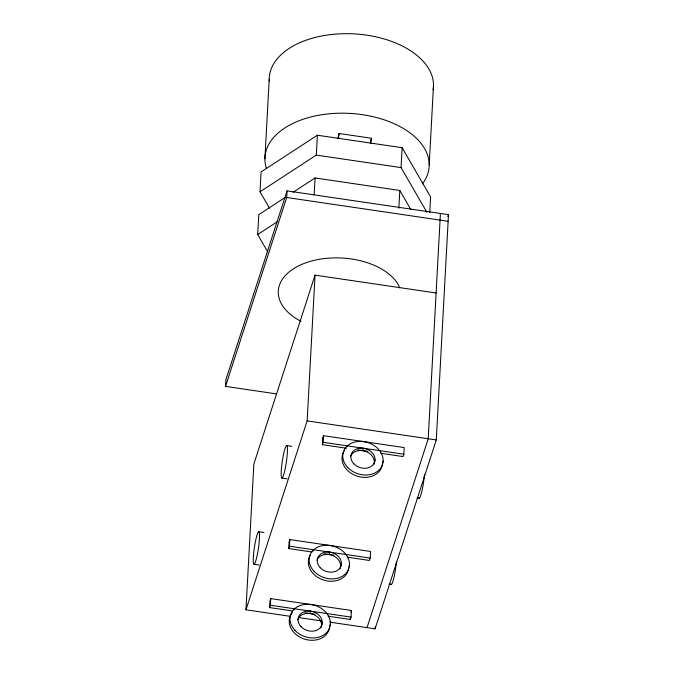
<?xml version="1.0" encoding="UTF-8"?>
<svg xmlns="http://www.w3.org/2000/svg" width="674" height="674" viewBox="0 0 674 674"><rect width="100%" height="100%" fill="white"/><g stroke="black" fill="none" stroke-linecap="round" stroke-linejoin="round"><path stroke-width="1.01" d="M276.542 393.902L225.512 386.387L225.874 379.757L287.065 190.877L448.488 214.669L436.289 439.937L375.098 628.825L329.771 622.144M267.713 251.832L257.695 234.527L258.774 214.652L285.161 197.448M269.499 208.19L260.012 191.795L261.091 171.921L317.37 135.221L402.117 147.716L430.585 196.901L429.734 212.588M264.907 158.778L269.212 79.271M290.452 616.348L245.959 609.793L253.854 464.024L315.044 275.144L436.112 292.988M225.512 386.387L286.703 197.499L287.065 190.877M292.802 611.006L269.6 607.586L269.962 600.955L270.721 598.596L351.432 610.492L351.078 617.123L350.312 619.482L328.12 616.213M269.6 607.586L270.367 605.227L270.721 598.596M311.927 551.981L288.725 548.56L289.079 541.93L289.845 539.571L370.557 551.467L370.203 558.097L369.436 560.456L347.236 557.179M288.725 548.56L289.483 546.201L289.845 539.571M314.151 194.693L315.061 177.961L399.808 190.447L410.879 209.572M260.012 191.795L316.3 155.096L317.37 135.221M245.959 609.793L307.15 420.905L315.044 275.144M338.575 138.617L338.853 133.444M346.588 448.244L322.374 444.671L322.736 438.049L323.503 435.682L404.215 447.578L403.852 454.209L403.086 456.568L380.894 453.299M322.374 444.671L323.141 442.312L323.503 435.682M370.86 143.377L371.079 139.24M350.312 619.482L350.413 617.586M375.098 628.825L375.207 626.727M398.839 208.232L399.808 190.447M426.869 212.217L401.047 167.59L402.117 147.716M429.203 164.987L433.508 85.472M440.417 213.473L428.217 438.749L367.027 627.637M337.708 138.524L339.325 133.528L371.61 138.288L370.321 142.281M294.294 609.675L294.58 608.791M313.317 550.944L313.705 549.765M347.161 446.474L347.354 445.876M309.956 613.534L310.722 611.175M329.081 554.508L329.847 552.149M362.73 450.62L363.497 448.261M447.839 216.666L448.488 214.669M321.523 625.253L322.29 622.894M340.648 566.227L341.415 563.868M374.297 462.347L375.064 459.98M329.931 625.413L330.361 624.082M348.812 567.12L349.486 565.056M382.512 463.089L383.135 461.168M350.927 612.068L351.432 610.492M293.072 192.292L315.061 177.961M257.695 234.527L277.048 221.914M316.3 155.096L401.047 167.59M286.703 197.499L448.126 221.291M307.15 420.905L436.289 439.937M323.141 442.312L403.852 454.209M357.692 449.878L367.777 451.361M286.711 445.556A16.446 2.056 -81.6 0 1 284.849 470.284A16.446 2.056 -81.6 0 1 281.344 469.626A16.446 2.056 -81.6 0 1 286.711 445.556L291.909 446.323M281.892 478.093L287.09 478.86M417.021 498.01L419.102 498.313M258.791 531.735A16.446 2.056 -81.6 0 1 256.929 556.463A16.446 2.056 -81.6 0 1 253.432 555.806A16.446 2.056 -81.6 0 1 258.791 531.735L263.989 532.502M289.483 546.201L370.203 558.097M324.034 553.767L334.119 555.25M253.972 564.264L259.17 565.031M389.109 584.181L391.19 584.493M270.367 605.227L351.078 617.123M304.909 612.792L315.002 614.275M298.734 617.569L321.498 620.923M301.067 321.338A61.671 36.421 3.1 0 1 306.914 262.43A61.671 36.421 3.1 0 1 399.733 287.84M329.594 626.441A20.557 16.387 17.9 0 1 303.401 638.725A20.557 16.387 17.9 0 1 292.314 612.708M297.613 619.911A12.334 9.832 17.9 0 1 312.711 614.208A12.334 9.832 17.9 0 1 320.908 627.924M350.699 456.113A12.334 9.832 17.9 0 1 365.485 451.294A12.334 9.832 17.9 0 1 374.003 464.125M382.209 465.009A20.557 16.387 17.9 0 1 356.116 475.793A20.557 16.387 17.9 0 1 344.254 450.914M317.05 559.993A12.334 9.832 17.9 0 1 332.392 555.384A12.334 9.832 17.9 0 1 340.033 568.898M348.559 568.898A20.557 16.387 17.9 0 1 322.863 579.825A20.557 16.387 17.9 0 1 310.225 555.384M269.263 81.133A82.228 48.562 3.1 0 1 353.968 33.877A82.228 48.562 3.1 0 1 433.121 89.979M266.382 168.205A82.228 48.562 3.1 0 1 356.032 113.881A82.228 48.562 3.1 0 1 422.446 183.85M424.435 474.58A16.446 2.056 -81.6 0 1 421.688 492.096A16.446 2.056 -81.6 0 1 418.731 497.859M396.43 561.813A16.446 2.056 -81.6 0 1 393.658 578.73A16.446 2.056 -81.6 0 1 390.81 584.038M295.052 630.485A20.557 16.387 17.9 0 0 329.333 628.53A20.557 16.387 17.9 0 0 306.164 604.317A20.557 16.387 17.9 0 0 295.052 630.485M301.101 626.736A12.334 9.832 17.9 0 0 321.675 625.556A12.334 9.832 17.9 0 0 307.774 611.032A12.334 9.832 17.9 0 0 301.101 626.736M347.826 467.571A20.557 16.387 17.9 0 0 382.107 465.616A20.557 16.387 17.9 0 0 358.939 441.403A20.557 16.387 17.9 0 0 347.826 467.571M353.884 463.822A12.334 9.832 17.9 0 0 374.449 462.65A12.334 9.832 17.9 0 0 360.548 448.126A12.334 9.832 17.9 0 0 353.884 463.822M314.177 571.459A20.557 16.387 17.9 0 0 348.458 569.505A20.557 16.387 17.9 0 0 325.281 545.291A20.557 16.387 17.9 0 0 314.177 571.459M320.226 567.71A12.334 9.832 17.9 0 0 340.8 566.531A12.334 9.832 17.9 0 0 326.89 552.006A12.334 9.832 17.9 0 0 320.226 567.71"/></g></svg>
